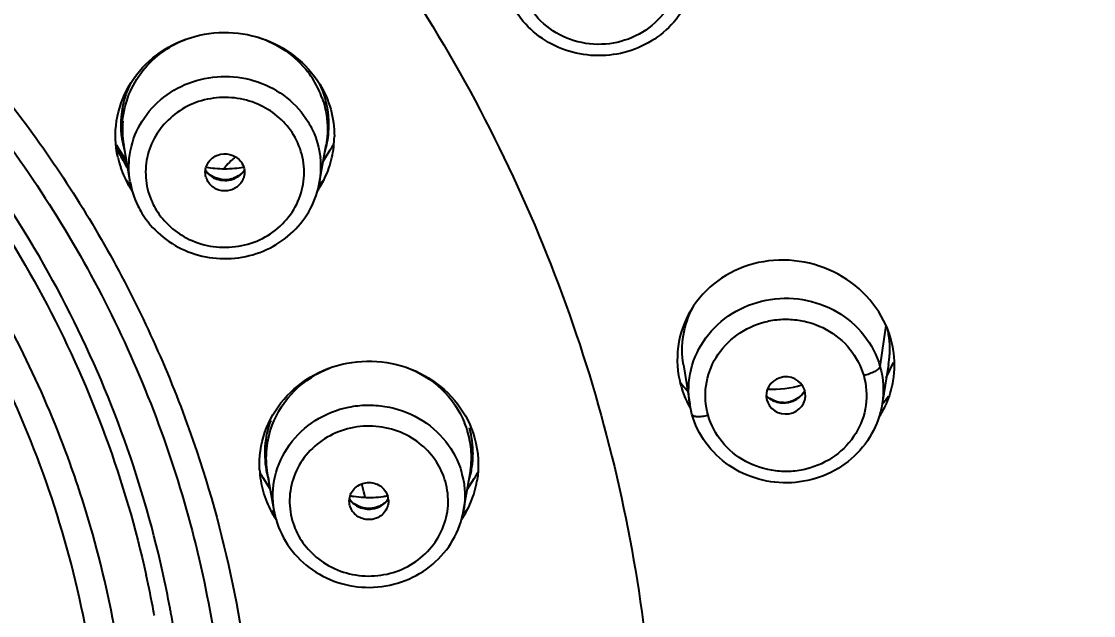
# Model space of a CAD drawing. Header units: millimetres. Extents: x 19741 to 22117, y -10160 to -6800.
# Drawn here: x 21011.81 to 21030.97, y -8155.58 to -8144.97 of the extents above; entities that cross this region are included whole.
import ezdxf

# ---------------------------------------------------------------- set-up
doc = ezdxf.new("R2010")
doc.units = ezdxf.units.MM
doc.styles.add('ARIAL', font='arial.ttf')
doc.dimstyles.get("Standard").update_dxf_attribs({"dimtxt": 15, "dimasz": 15, "dimexe": 0.18, "dimexo": 0.0625, "dimgap": 4, "dimtad": 0, "dimdec": 1, "dimdsep": 46, "dimtxsty": 'ARIAL', "dimcen": 0, "dimclrd": 5, "dimclre": 5, "dimclrt": 5, "dimadec": 0, "dimazin": 0, "dimtfac": 1, "dimtdec": 1, "dimtofl": 0, "dimtmove": 0, "dimatfit": 3, "dimfxl": 1, "dimtolj": 1, "dimtzin": 0, "dimarcsym": 0})

# ---------------------------------------------------------------- blocks, each defined once
blk = doc.blocks.new('*D105')
at = {"color": 5, "lineweight": -2, "transparency": 16777216}
for p, q in [((20930.718, -8157.92), (20930.718, -8082.015)), ((21055.576, -8157.917), (21055.576, -8082.015)), ((20945.718, -8082.195), (21040.576, -8082.195)), ((21055.576, -8082.195), (21070.576, -8082.195))]:
    blk.add_line(p, q, dxfattribs=at)
at = {"color": 5, "transparency": 16777216}
for points in [[(20945.718, -8079.695), (20945.718, -8084.695), (20930.718, -8082.195)], [(21040.576, -8079.695), (21040.576, -8084.695), (21055.576, -8082.195)]]:
    blk.add_solid(points, dxfattribs=at)
at = {"layer": 'Defpoints', "color": 0, "transparency": 16777216}
for p in [(21055.576, -8082.195), (20930.718, -8157.982), (21055.576, -8157.979)]:
    blk.add_point(p, dxfattribs=at)
at = {"color": 5, "transparency": 16777216, "insert": (21099.363, -8082.195), "char_height": 15, "attachment_point": 5, "style": 'ARIAL'}
blk.add_mtext('\\A1;%%C125', dxfattribs=at)

msp = doc.modelspace()

# ---------------------------------------------------------------- linework, layer by layer
at = {"linetype": 'Continuous'}
for p, q in [((21013.508, -8147.182), (21013.538, -8147.232)), ((21013.508, -8147.182), (21013.538, -8147.232)), ((21013.529, -8147.209), (21013.512, -8147.18)), ((21013.754, -8147.838), (21013.639, -8147.173)), ((21017.14, -8147.838), (21017.256, -8147.173)), ((21017.274, -8147.031), (21017.256, -8147.173)), ((21013.689, -8147.461), (21013.529, -8147.209)), ((21017.206, -8147.461), (21017.33, -8147.264)), ((21013.767, -8147.963), (21013.753, -8147.941)), ((21027.258, -8150.406), (21027.151, -8151.134)), ((21023.639, -8151.104), (21023.752, -8151.81)), ((21027.302, -8151.1), (21027.19, -8151.805)), ((21027.264, -8151.34), (21027.395, -8151.066)), ((21023.714, -8151.575), (21023.673, -8151.527)), ((21025.131, -8151.738), (21025.146, -8151.778)), ((21023.791, -8151.985), (21023.752, -8151.81)), ((21016.261, -8153.333), (21016.129, -8153.124)), ((21016.326, -8153.71), (21016.211, -8153.045)), ((21019.713, -8153.71), (21019.828, -8153.045)), ((21019.778, -8153.333), (21019.902, -8153.136)), ((21016.362, -8153.867), (21016.326, -8153.71))]:
    msp.add_line(p, q, dxfattribs=at)
for centre, radius, start, end in [((21015.567, -8146.923), 1.72, 31.4311, 37.6426), ((21015.588, -8146.909), 1.694, 19.4998, 31.4149), ((21015.285, -8146.824), 1.699, 154.4119, 162.3985), ((21015.609, -8146.825), 1.7, 15.4578, 25.4), ((21015.269, -8146.819), 1.682, 162.381, 175.0792), ((21015.262, -8146.892), 1.647, 175.1732, 189.803), ((21015.627, -8146.813), 1.68, 342.9611, 355.0838), ((21015.599, -8146.173), 2.046, 328.9316, 331.4101), ((21015.647, -8147.016), 1.756, 347.2086, 359.7385), ((20994.799, -8158.17), 21.666, 29.4233, 30.2662), ((20994.807, -8158.602), 21.912, 30.4295, 31.2571), ((21016.508, -8148.481), 1.394, 128.542, 131.5889), ((21015.609, -8146.808), 1.699, 342.4011, 342.9816), ((21015.591, -8146.168), 2.056, 327.7761, 328.9327), ((21015.261, -8147.012), 1.77, 192.5349, 198.7757), ((21015.292, -8147.001), 1.803, 198.7722, 205.0063), ((20994.822, -8158.157), 21.639, 29.1263, 29.4231), ((21015.444, -8145.807), 1.796, 259.3688, 264.4233), ((21016.416, -8148.386), 1.262, 138.1942, 141.5402), ((21016.455, -8148.422), 1.314, 131.5546, 138.1436), ((21015.45, -8145.83), 1.773, 275.5062, 280.7498), ((21015.621, -8147.575), 1.542, 350.1965, 6.3945), ((21015.624, -8147.01), 1.779, 340.9707, 347.1943), ((21015.295, -8147), 1.806, 205.002, 211.4028), ((21015.42, -8147.665), 0.323, 195.8689, 211.3452), ((21015.442, -8147.387), 0.424, 238.3687, 242.0962), ((21015.443, -8147.386), 0.426, 242.0944, 245.8188), ((21015.446, -8145.79), 1.813, 264.4129, 275.4872), ((21015.447, -8147.335), 0.462, 275.8661, 289.2262), ((21015.603, -8147.001), 1.802, 328.6817, 340.9288), ((21015.336, -8146.461), 2.129, 218.3769, 220.1894), ((21015.345, -8146.454), 2.141, 220.1897, 222.3761), ((21015.302, -8146.995), 1.815, 212.2221, 213.4946), ((21015.447, -8147.327), 0.47, 262.5808, 275.7807), ((21015.571, -8146.982), 1.84, 326.5164, 327.7424), ((21015.576, -8146.985), 1.833, 327.7426, 328.6903), ((21015.559, -8146.463), 2.126, 317.554, 321.7278), ((21015.337, -8147.656), 1.308, 204.9076, 211.4024), ((21025.67, -8150.836), 1.654, 350.8528, 356.8444), ((21025.275, -8151.011), 1.745, 189.4909, 195.8149), ((21025.735, -8151.114), 1.677, 344.0523, 350.5003), ((21025.298, -8151.003), 1.769, 195.8437, 202.1103), ((21025.736, -8151.114), 1.676, 337.5915, 344.0494), ((21025.345, -8150.984), 1.82, 202.1057, 208.2287), ((21025.413, -8151.374), 0.408, 224.0606, 231.5209), ((21025.428, -8151.349), 0.437, 247.5081, 263.0735), ((21025.426, -8151.316), 0.461, 270.1094, 285.2451), ((21025.557, -8150.454), 2.123, 320.3351, 325.2167), ((21025.731, -8151.112), 1.682, 334.4371, 337.5842), ((21025.359, -8150.977), 1.836, 208.2213, 209.9566), ((21025.702, -8151.097), 1.714, 326.6177, 334.4204), ((21018.192, -8152.769), 1.661, 15.8419, 22.1995), ((21018.2, -8152.766), 1.652, 3.6991, 15.8125), ((21018.202, -8152.689), 1.678, 359.6593, 15.7983), ((21018.208, -8152.764), 1.644, 350.178, 3.6471), ((21018.214, -8152.688), 1.665, 351.4733, 359.5967), ((21018.206, -8152.686), 1.673, 347.4171, 351.4644), ((21017.829, -8152.887), 1.765, 182.9768, 195.7887), ((21018.129, -8151.863), 2.364, 209.489, 212.2257), ((21017.835, -8152.686), 1.676, 192.4619, 194.4361), ((21017.832, -8152.687), 1.672, 194.4362, 195.8219), ((21018.195, -8153.447), 1.541, 9.5122, 15.8127), ((21018.193, -8152.683), 1.686, 342.8683, 347.4177), ((21018.163, -8152.04), 2.055, 327.7992, 328.998), ((21018.17, -8152.044), 2.048, 328.9972, 331.6455), ((21017.82, -8152.69), 1.66, 195.8227, 196.895), ((21018.2, -8152.883), 1.776, 337.7058, 350.2779), ((21017.836, -8152.883), 1.773, 195.8428, 202.3447), ((21018.001, -8153.277), 0.402, 215.17, 227.3736), ((21018.022, -8151.688), 1.788, 259.1718, 261.3205), ((21018.02, -8151.696), 1.779, 261.3363, 272.6135), ((21018.019, -8151.687), 1.789, 272.6268, 278.3222), ((21018.02, -8151.696), 1.78, 278.3236, 280.7863), ((21018.057, -8153.539), 0.312, 6.6657, 15.7876), ((21017.876, -8152.867), 1.816, 202.3396, 208.5704), ((21017.912, -8152.33), 2.134, 220.2332, 221.0543), ((21018.006, -8153.272), 0.409, 227.3493, 231.1742), ((21018.02, -8153.204), 0.465, 262.6382, 277.3095), ((21018.02, -8153.242), 0.443, 262.3778, 277.5996), ((21018.14, -8152.342), 2.115, 317.5598, 321.7143), ((21018.176, -8152.873), 1.802, 331.3705, 337.6839), ((21017.887, -8152.861), 1.829, 208.5654, 212.1582), ((21017.919, -8152.324), 2.143, 221.0547, 222.4178), ((21017.886, -8152.862), 1.828, 212.1583, 213.4213), ((21018.141, -8152.853), 1.842, 326.4513, 327.7755), ((21018.15, -8152.859), 1.831, 327.7733, 331.3776), ((20995.312, -8159.024), 19.186, 10.5644, 12.531), ((20995.342, -8159.024), 19.456, 10.5644, 12.5477), ((20995.355, -8159.015), 19.142, 10.3241, 10.5636), ((20995.386, -8159.015), 19.411, 10.3172, 10.5636), ((20995.379, -8159.017), 19.418, 8.4658, 10.3171)]:
    msp.add_arc(centre, radius, start, end, dxfattribs=at)
for centre, major_axis, ratio, start_param, end_param in [((21025.384, -8150.209), (2.207, 0.01), 0.944713, 3.748224, 3.821368), ((21025.469, -8151.652), (0.35, 0.001), 0.944731, -2.754764, 3.399168), ((21025.244, -8150.049), (1.581, 0.007), 0.944713, 4.643395, 5.037131)]:
    msp.add_ellipse(centre, major_axis=major_axis, ratio=ratio, start_param=start_param, end_param=end_param, dxfattribs=at)
for points, knots in [([(21055.576, -8157.979), (21055.79, -8154.001), (21055.357, -8145.958), (21052.152, -8134.293), (21047.469, -8125.297), (21042.651, -8118.763), (21037.129, -8112.689), (21029.046, -8106.149), (21019.787, -8101.311), (21011.882, -8098.55), (21003.699, -8096.552), (20997.36, -8095.945), (20993.147, -8095.945)], [0, 0, 0, 0, 0.121522, 0.243492, 0.366411, 0.428424, 0.490784, 0.616404, 0.743348, 0.807307, 0.871469, 1, 1, 1, 1]), ([(20930.931, -8157.677), (20931.071, -8153.915), (20931.862, -8148.262), (20934.028, -8141.016), (20936.927, -8133.974), (20941.883, -8125.713), (20948.381, -8118.54), (20954.362, -8113.588), (20960.847, -8109.178), (20969.744, -8104.81), (20981.241, -8101.602), (20993.172, -8100.522), (21005.102, -8101.611), (21016.595, -8104.828), (21025.488, -8109.202), (21031.971, -8113.617), (21037.947, -8118.574), (21044.439, -8125.751), (21049.388, -8134.016), (21052.282, -8141.06), (21054.442, -8148.308), (21055.228, -8153.961), (21055.364, -8157.724)], [0, 0, 0, 0, 0.060743, 0.091251, 0.121862, 0.183409, 0.24559, 0.276968, 0.308508, 0.371957, 0.43586, 0.500007, 0.564153, 0.628055, 0.691501, 0.72304, 0.754416, 0.816594, 0.87814, 0.90875, 0.939257, 1, 1, 1, 1]), ([(21024.322, -8210.31), (21027.778, -8208.399), (21034.312, -8203.932), (21042.582, -8195.521), (21048.972, -8185.738), (21053.225, -8174.957), (21055.176, -8163.594), (21054.746, -8152.088), (21051.952, -8140.885), (21046.906, -8130.418), (21039.806, -8121.087), (21030.93, -8113.248), (21020.619, -8107.196), (21009.267, -8103.154), (20997.305, -8101.275), (20985.186, -8101.628), (20973.371, -8104.197), (20965.953, -8107.343), (20962.447, -8109.243)], [0, 0, 0, 0, 0.063059, 0.125441, 0.187164, 0.248341, 0.309174, 0.36992, 0.430848, 0.492201, 0.554154, 0.616784, 0.680067, 0.743881, 0.808029, 0.872266, 0.936332, 1, 1, 1, 1]), ([(20993.147, -8103.184), (20996.808, -8103.184), (21004.133, -8103.819), (21014.75, -8106.648), (21024.651, -8111.261), (21033.501, -8117.505), (21041.004, -8125.176), (21046.905, -8134.019), (21051.001, -8143.735), (21052.438, -8150.599), (21052.817, -8154.049)], [0, 0, 0, 0, 0.128167, 0.25588, 0.382762, 0.508523, 0.633022, 0.756282, 0.878495, 1, 1, 1, 1]), ([(20993.147, -8103.386), (20996.766, -8103.386), (21004.006, -8104.01), (21014.503, -8106.787), (21024.303, -8111.315), (21033.077, -8117.449), (21040.535, -8124.988), (21046.428, -8133.685), (21050.557, -8143.251), (21052.044, -8150.019), (21052.455, -8153.424)], [0, 0, 0, 0, 0.128174, 0.255895, 0.382789, 0.508562, 0.633068, 0.756328, 0.878522, 1, 1, 1, 1]), ([(21052.045, -8153.478), (21051.635, -8150.098), (21050.523, -8145.061), (21048.111, -8138.657), (21045.083, -8132.464), (21040.19, -8125.249), (21032.783, -8117.769), (21024.071, -8111.682), (21014.344, -8107.189), (21003.924, -8104.434), (20996.738, -8103.816), (20993.147, -8103.816)], [0, 0, 0, 0, 0.12149, 0.182552, 0.24384, 0.367103, 0.491598, 0.617346, 0.744202, 0.871878, 1, 1, 1, 1]), ([(21051.735, -8153.516), (21051.331, -8150.238), (21049.899, -8143.726), (21045.971, -8134.502), (21040.383, -8126.081), (21033.315, -8118.731), (21024.991, -8112.678), (21015.674, -8108.111), (21005.657, -8105.169), (20998.717, -8104.352), (20995.238, -8104.235)], [0, 0, 0, 0, 0.121577, 0.243853, 0.367143, 0.491628, 0.617339, 0.744155, 0.871821, 1, 1, 1, 1]), ([(21011.175, -8136.518), (21012.86, -8137.715), (21015.972, -8140.454), (21019.637, -8145.426), (21022.114, -8151.025), (21023.285, -8156.997), (21023.095, -8163.068), (21021.552, -8168.963), (21018.731, -8174.41), (21016.096, -8177.568), (21014.624, -8178.995)], [0, 0, 0, 0, 0.127336, 0.253182, 0.377746, 0.501471, 0.62496, 0.748863, 0.873748, 1, 1, 1, 1]), ([(20993.4, -8137.569), (20994.592, -8137.582), (20996.975, -8137.783), (21000.454, -8138.608), (21003.756, -8139.936), (21006.8, -8141.735), (21009.511, -8143.961), (21011.823, -8146.56), (21013.679, -8149.47), (21014.584, -8151.577), (21014.945, -8152.655)], [0, 0, 0, 0, 0.127629, 0.254907, 0.381536, 0.507293, 0.63202, 0.755665, 0.878274, 1, 1, 1, 1]), ([(20993.147, -8137.997), (20994.632, -8137.997), (20997.603, -8138.277), (21001.881, -8139.524), (21005.818, -8141.547), (21009.254, -8144.27), (21012.055, -8147.586), (21014.106, -8151.364), (21015.323, -8155.454), (21015.546, -8158.286), (21015.507, -8159.69)], [0, 0, 0, 0, 0.128471, 0.256405, 0.383372, 0.509057, 0.633354, 0.756373, 0.878429, 1, 1, 1, 1]), ([(21014.333, -8154.797), (21013.955, -8153.098), (21012.728, -8149.768), (21009.637, -8145.409), (21005.496, -8141.928), (21002.221, -8140.346), (21000.51, -8139.761)], [0, 0, 0, 0, 0.245285, 0.493431, 0.745085, 1, 1, 1, 1]), ([(21000.449, -8140.042), (21002.132, -8140.622), (21005.353, -8142.184), (21009.425, -8145.616), (21012.463, -8149.91), (21013.669, -8153.189), (21014.041, -8154.861)], [0, 0, 0, 0, 0.254909, 0.506558, 0.754705, 1, 1, 1, 1]), ([(21023.374, -8143.34), (21023.466, -8143.493), (21023.593, -8143.836), (21023.553, -8144.385), (21023.295, -8144.875), (21022.861, -8145.231), (21022.319, -8145.404), (21021.749, -8145.369), (21021.233, -8145.133), (21020.977, -8144.856), (21020.881, -8144.702)], [0, 0, 0, 0, 0.122222, 0.243728, 0.366595, 0.492072, 0.619838, 0.748276, 0.875421, 1, 1, 1, 1]), ([(21023.846, -8144.175), (21023.819, -8144.344), (21023.708, -8144.677), (21023.394, -8145.099), (21022.962, -8145.41), (21022.454, -8145.58), (21021.916, -8145.597), (21021.398, -8145.459), (21020.946, -8145.178), (21020.715, -8144.908), (21020.625, -8144.76)], [0, 0, 0, 0, 0.122522, 0.246162, 0.371224, 0.497482, 0.624266, 0.750704, 0.876063, 1, 1, 1, 1]), ([(21013.533, -8147.396), (21013.486, -8147.185), (21013.472, -8146.738), (21013.697, -8146.107), (21014.138, -8145.591), (21014.738, -8145.252), (21015.423, -8145.129), (21016.111, -8145.236), (21016.719, -8145.561), (21017.025, -8145.903), (21017.141, -8146.092)], [0, 0, 0, 0, 0.121196, 0.243101, 0.367065, 0.493419, 0.621348, 0.749338, 0.875836, 1, 1, 1, 1]), ([(21013.62, -8146.754), (21013.634, -8146.591), (21013.712, -8146.266), (21013.966, -8145.833), (21014.337, -8145.485), (21014.641, -8145.328), (21014.801, -8145.271)], [0, 0, 0, 0, 0.245135, 0.49302, 0.744627, 1, 1, 1, 1]), ([(21016.041, -8145.253), (21016.216, -8145.31), (21016.549, -8145.474), (21016.818, -8145.729), (21016.928, -8145.873)], [0, 0, 0, 0, 0.503694, 1, 1, 1, 1]), ([(21013.754, -8147.838), (21013.722, -8147.654), (21013.726, -8147.268), (21013.942, -8146.731), (21014.337, -8146.296), (21014.862, -8146.016), (21015.455, -8145.92), (21016.047, -8146.021), (21016.57, -8146.305), (21016.833, -8146.601), (21016.933, -8146.764)], [0, 0, 0, 0, 0.121125, 0.243149, 0.367284, 0.493737, 0.621658, 0.74956, 0.875933, 1, 1, 1, 1]), ([(21017.141, -8146.092), (21017.226, -8146.231), (21017.359, -8146.534), (21017.403, -8146.861), (21017.403, -8147.024)], [0, 0, 0, 0, 0.501751, 1, 1, 1, 1]), ([(21016.084, -8146.472), (21015.955, -8146.41), (21015.675, -8146.325), (21015.239, -8146.322), (21014.82, -8146.443), (21014.46, -8146.679), (21014.19, -8147.007), (21014.037, -8147.398), (21014.017, -8147.814), (21014.093, -8148.082), (21014.151, -8148.207)], [0, 0, 0, 0, 0.12777, 0.256202, 0.384022, 0.510212, 0.634296, 0.756573, 0.877985, 1, 1, 1, 1]), ([(21017.185, -8146.344), (21017.205, -8146.399), (21017.271, -8146.621), (21017.288, -8146.858), (21017.274, -8147.031)], [0, 0, 0, 0, 0.25138, 1, 1, 1, 1]), ([(21016.674, -8146.998), (21016.605, -8146.886), (21016.431, -8146.678), (21016.205, -8146.529), (21016.084, -8146.472)], [0, 0, 0, 0, 0.496013, 1, 1, 1, 1]), ([(21016.933, -8146.764), (21016.963, -8146.813), (21017.07, -8147.012), (21017.134, -8147.235), (21017.153, -8147.403)], [0, 0, 0, 0, 0.251657, 1, 1, 1, 1]), ([(21014.81, -8148.864), (21014.945, -8148.928), (21015.238, -8149.015), (21015.695, -8149.009), (21016.127, -8148.869), (21016.491, -8148.606), (21016.751, -8148.247), (21016.878, -8147.827), (21016.858, -8147.391), (21016.748, -8147.121), (21016.674, -8146.998)], [0, 0, 0, 0, 0.127908, 0.256433, 0.384222, 0.510198, 0.633971, 0.756028, 0.877566, 1, 1, 1, 1]), ([(21015.099, -8147.631), (21015.107, -8147.562), (21015.174, -8147.426), (21015.372, -8147.323), (21015.596, -8147.344), (21015.714, -8147.442), (21015.75, -8147.502)], [0, 0, 0, 0, 0.243753, 0.495637, 0.750712, 1, 1, 1, 1]), ([(20993.147, -8202.355), (20996.636, -8202.355), (21003.619, -8201.585), (21013.525, -8198.175), (21022.345, -8192.69), (21029.595, -8185.417), (21034.876, -8176.745), (21037.394, -8168.719), (21038.182, -8162.127), (21038.162, -8157.15), (21037.528, -8152.212), (21036.704, -8148.992), (21036.195, -8147.413)], [0, 0, 0, 0, 0.12887, 0.257027, 0.3839, 0.509181, 0.632895, 0.755413, 0.816531, 0.877603, 0.938728, 1, 1, 1, 1]), ([(21015.387, -8147.793), (21015.328, -8147.786), (21015.219, -8147.75), (21015.131, -8147.674), (21015.099, -8147.631)], [0, 0, 0, 0, 0.522357, 1, 1, 1, 1]), ([(21015.786, -8147.751), (21015.768, -8147.814), (21015.69, -8147.933), (21015.496, -8148.015), (21015.286, -8147.984), (21015.178, -8147.89), (21015.144, -8147.833)], [0, 0, 0, 0, 0.244699, 0.497113, 0.751459, 1, 1, 1, 1]), ([(21015.555, -8147.799), (21015.579, -8147.793), (21015.672, -8147.761), (21015.753, -8147.695), (21015.795, -8147.635)], [0, 0, 0, 0, 0.255173, 1, 1, 1, 1]), ([(21015.795, -8147.631), (21015.783, -8147.646), (21015.73, -8147.708), (21015.658, -8147.751), (21015.6, -8147.772)], [0, 0, 0, 0, 0.236922, 1, 1, 1, 1]), ([(21013.754, -8147.838), (21013.779, -8147.985), (21013.842, -8148.178), (21013.938, -8148.353), (21013.965, -8148.396)], [0, 0, 0, 0, 0.748596, 1, 1, 1, 1]), ([(21013.965, -8148.396), (21014.053, -8148.541), (21014.279, -8148.806), (21014.722, -8149.084), (21015.231, -8149.222), (21015.759, -8149.208), (21016.259, -8149.043), (21016.686, -8148.742), (21016.999, -8148.329), (21017.112, -8148.004), (21017.14, -8147.838)], [0, 0, 0, 0, 0.123929, 0.249262, 0.375673, 0.502436, 0.628693, 0.753776, 0.87745, 1, 1, 1, 1]), ([(21014.221, -8148.337), (21014.289, -8148.45), (21014.463, -8148.657), (21014.689, -8148.806), (21014.81, -8148.864)], [0, 0, 0, 0, 0.496013, 1, 1, 1, 1]), ([(21013.086, -8154.133), (21012.966, -8153.707), (21012.425, -8152.014), (21011.641, -8150.399), (21010.937, -8149.267)], [0, 0, 0, 0, 0.249309, 1, 1, 1, 1]), ([(21027.347, -8150.643), (21027.282, -8150.417), (21027.057, -8149.981), (21026.504, -8149.496), (21025.809, -8149.23), (21025.066, -8149.219), (21024.376, -8149.469), (21023.837, -8149.951), (21023.531, -8150.596), (21023.516, -8151.071), (21023.554, -8151.298)], [0, 0, 0, 0, 0.123886, 0.250928, 0.379611, 0.507798, 0.633869, 0.757301, 0.878773, 1, 1, 1, 1]), ([(21023.751, -8151.807), (21023.719, -8151.603), (21023.736, -8151.175), (21024.012, -8150.594), (21024.493, -8150.153), (21025.109, -8149.912), (21025.774, -8149.901), (21026.398, -8150.123), (21026.895, -8150.547), (21027.094, -8150.933), (21027.151, -8151.134)], [0, 0, 0, 0, 0.121433, 0.243955, 0.368928, 0.496254, 0.624591, 0.752081, 0.877278, 1, 1, 1, 1]), ([(20993.147, -8178.225), (20994.876, -8178.225), (20998.338, -8177.802), (21003.185, -8175.935), (21007.377, -8172.955), (21010.629, -8169.054), (21012.72, -8164.486), (21013.502, -8159.558), (21012.921, -8154.607), (21011.654, -8151.524), (21010.832, -8150.094)], [0, 0, 0, 0, 0.129111, 0.257343, 0.384053, 0.508966, 0.632277, 0.754615, 0.876882, 1, 1, 1, 1]), ([(21023.638, -8151.103), (21023.611, -8150.931), (21023.611, -8150.573), (21023.726, -8150.235), (21023.807, -8150.079)], [0, 0, 0, 0, 0.499018, 1, 1, 1, 1]), ([(21024.08, -8152.005), (21024.033, -8151.834), (21024.006, -8151.468), (21024.195, -8150.95), (21024.577, -8150.542), (21025.006, -8150.344), (21025.376, -8150.286), (21025.752, -8150.297), (21026.204, -8150.441), (21026.639, -8150.796), (21026.811, -8151.128), (21026.861, -8151.299)], [0, 0, 0, 0, 0.121441, 0.243588, 0.368074, 0.495135, 0.559554, 0.624061, 0.751754, 0.877177, 1, 1, 1, 1]), ([(21027.389, -8151.391), (21027.42, -8151.206), (21027.419, -8150.949), (21027.364, -8150.704), (21027.347, -8150.643)], [0, 0, 0, 0, 0.74776, 1, 1, 1, 1]), ([(21016.066, -8152.979), (21016.055, -8152.754), (21016.121, -8152.293), (21016.474, -8151.689), (21017.029, -8151.246), (21017.713, -8151.021), (21018.435, -8151.039), (21019.104, -8151.301), (21019.634, -8151.772), (21019.847, -8152.192), (21019.909, -8152.41)], [0, 0, 0, 0, 0.121413, 0.244273, 0.369599, 0.497063, 0.625267, 0.752476, 0.877419, 1, 1, 1, 1]), ([(21016.293, -8152.183), (21016.38, -8151.954), (21016.662, -8151.523), (21017.095, -8151.25), (21017.329, -8151.159)], [0, 0, 0, 0, 0.494336, 1, 1, 1, 1]), ([(21018.682, -8151.149), (21018.915, -8151.234), (21019.349, -8151.498), (21019.638, -8151.917), (21019.73, -8152.142)], [0, 0, 0, 0, 0.505496, 1, 1, 1, 1]), ([(21027.151, -8151.134), (21027.148, -8151.15), (21027.119, -8151.186), (21027.025, -8151.248), (21026.931, -8151.282), (21026.861, -8151.3)], [0, 0, 0, 0, 0.145492, 0.374941, 1, 1, 1, 1]), ([(21026.861, -8151.299), (21026.908, -8151.47), (21026.936, -8151.836), (21026.746, -8152.354), (21026.365, -8152.762), (21025.936, -8152.96), (21025.566, -8153.018), (21025.19, -8153.007), (21024.738, -8152.863), (21024.303, -8152.508), (21024.131, -8152.177), (21024.08, -8152.005)], [0, 0, 0, 0, 0.121444, 0.243595, 0.368083, 0.495144, 0.559563, 0.62407, 0.751762, 0.877181, 1, 1, 1, 1]), ([(21025.553, -8151.768), (21025.606, -8151.753), (21025.708, -8151.702), (21025.782, -8151.616), (21025.809, -8151.568)], [0, 0, 0, 0, 0.504545, 1, 1, 1, 1]), ([(21025.808, -8151.566), (21025.799, -8151.581), (21025.76, -8151.64), (21025.704, -8151.688), (21025.658, -8151.715)], [0, 0, 0, 0, 0.244031, 1, 1, 1, 1]), ([(21025.426, -8151.778), (21025.369, -8151.778), (21025.255, -8151.757), (21025.158, -8151.694), (21025.119, -8151.654)], [0, 0, 0, 0, 0.512609, 1, 1, 1, 1]), ([(21016.326, -8153.71), (21016.292, -8153.508), (21016.304, -8153.084), (21016.571, -8152.506), (21017.044, -8152.065), (21017.551, -8151.863), (21017.982, -8151.816), (21018.415, -8151.846), (21018.931, -8152.027), (21019.423, -8152.446), (21019.62, -8152.829), (21019.677, -8153.028)], [0, 0, 0, 0, 0.121386, 0.243795, 0.368658, 0.495909, 0.560304, 0.624722, 0.752175, 0.877327, 1, 1, 1, 1]), ([(21027.19, -8151.805), (21027.16, -8151.992), (21027.03, -8152.36), (21026.658, -8152.812), (21026.151, -8153.117), (21025.569, -8153.244), (21024.977, -8153.18), (21024.438, -8152.93), (21024.016, -8152.523), (21023.843, -8152.171), (21023.791, -8151.988)], [0, 0, 0, 0, 0.122753, 0.246829, 0.372469, 0.499239, 0.626186, 0.75228, 0.876863, 1, 1, 1, 1]), ([(21023.791, -8151.988), (21023.795, -8152.001), (21023.828, -8152.024), (21023.893, -8152.03), (21023.981, -8152.026), (21024.046, -8152.013), (21024.08, -8152.004)], [0, 0, 0, 0, 0.131413, 0.347223, 0.647141, 1, 1, 1, 1]), ([(21016.267, -8152.098), (21016.211, -8152.248), (21016.14, -8152.566), (21016.164, -8152.891), (21016.199, -8153.048)], [0, 0, 0, 0, 0.500502, 1, 1, 1, 1]), ([(21016.211, -8153.045), (21016.186, -8152.902), (21016.175, -8152.607), (21016.242, -8152.32), (21016.293, -8152.183)], [0, 0, 0, 0, 0.499378, 1, 1, 1, 1]), ([(21018.962, -8152.54), (21018.849, -8152.445), (21018.589, -8152.288), (21018.146, -8152.183), (21017.69, -8152.214), (21017.267, -8152.378), (21016.919, -8152.661), (21016.682, -8153.034), (21016.581, -8153.46), (21016.613, -8153.749), (21016.652, -8153.886)], [0, 0, 0, 0, 0.126149, 0.253867, 0.381956, 0.509083, 0.634273, 0.757291, 0.878775, 1, 1, 1, 1]), ([(21019.387, -8153.193), (21019.352, -8153.068), (21019.241, -8152.825), (21019.063, -8152.626), (21018.962, -8152.54)], [0, 0, 0, 0, 0.496334, 1, 1, 1, 1]), ([(21014.945, -8152.655), (21015.242, -8153.54), (21015.716, -8155.35), (21015.94, -8157.207), (21015.988, -8158.136)], [0, 0, 0, 0, 0.500663, 1, 1, 1, 1]), ([(21017.077, -8154.539), (21017.19, -8154.635), (21017.451, -8154.791), (21017.893, -8154.896), (21018.349, -8154.866), (21018.772, -8154.701), (21019.12, -8154.419), (21019.357, -8154.046), (21019.458, -8153.62), (21019.426, -8153.33), (21019.387, -8153.193)], [0, 0, 0, 0, 0.126149, 0.253867, 0.381956, 0.509083, 0.634273, 0.757291, 0.878775, 1, 1, 1, 1]), ([(21017.672, -8153.503), (21017.68, -8153.428), (21017.76, -8153.278), (21017.992, -8153.184), (21018.234, -8153.244), (21018.337, -8153.381), (21018.358, -8153.454)], [0, 0, 0, 0, 0.244796, 0.49839, 0.753272, 1, 1, 1, 1]), ([(21017.953, -8153.473), (21017.949, -8153.455), (21017.932, -8153.374), (21017.913, -8153.293), (21017.896, -8153.231)], [0, 0, 0, 0, 0.221219, 1, 1, 1, 1]), ([(21017.96, -8153.666), (21017.902, -8153.658), (21017.792, -8153.622), (21017.704, -8153.547), (21017.672, -8153.504)], [0, 0, 0, 0, 0.522202, 1, 1, 1, 1]), ([(21018.078, -8153.68), (21018.135, -8153.673), (21018.247, -8153.635), (21018.334, -8153.554), (21018.367, -8153.508)], [0, 0, 0, 0, 0.505061, 1, 1, 1, 1]), ([(21018.367, -8153.503), (21018.359, -8153.514), (21018.325, -8153.555), (21018.281, -8153.59), (21018.246, -8153.61)], [0, 0, 0, 0, 0.240026, 1, 1, 1, 1]), ([(21016.363, -8153.87), (21016.414, -8154.05), (21016.582, -8154.396), (21016.997, -8154.797), (21017.524, -8155.044), (21018.106, -8155.11), (21018.679, -8154.99), (21019.179, -8154.693), (21019.549, -8154.254), (21019.681, -8153.893), (21019.713, -8153.71)], [0, 0, 0, 0, 0.123134, 0.247694, 0.373757, 0.500674, 0.627433, 0.753093, 0.877188, 1, 1, 1, 1]), ([(21018.358, -8153.624), (21018.338, -8153.694), (21018.245, -8153.824), (21018.02, -8153.894), (21017.795, -8153.825), (21017.701, -8153.695), (21017.681, -8153.625)], [0, 0, 0, 0, 0.24587, 0.499877, 0.753915, 1, 1, 1, 1]), ([(21018.246, -8153.61), (21018.233, -8153.617), (21018.181, -8153.644), (21018.123, -8153.66), (21018.079, -8153.666)], [0, 0, 0, 0, 0.244047, 1, 1, 1, 1]), ([(21016.652, -8153.886), (21016.687, -8154.012), (21016.798, -8154.255), (21016.976, -8154.454), (21017.077, -8154.539)], [0, 0, 0, 0, 0.496334, 1, 1, 1, 1]), ([(21052.817, -8154.049), (21053.241, -8157.909), (21053.247, -8165.756), (21050.709, -8177.259), (21046.57, -8186.219), (21042.17, -8192.774), (21037.055, -8198.902), (21029.449, -8205.569), (21020.615, -8210.594), (21013.017, -8213.533), (21005.116, -8215.728), (20998.963, -8216.495), (20994.861, -8216.606)], [0, 0, 0, 0, 0.12171, 0.243718, 0.366572, 0.428535, 0.49084, 0.616364, 0.743251, 0.807206, 0.871376, 1, 1, 1, 1]), ([(20993.147, -8178.655), (20994.716, -8178.655), (20997.079, -8178.398), (21000.101, -8177.558), (21002.993, -8176.402), (21006.316, -8174.386), (21009.087, -8171.69), (21010.867, -8169.221), (21012.331, -8166.591), (21013.553, -8163.024), (21013.951, -8158.535), (21013.489, -8155.565), (21013.086, -8154.133)], [0, 0, 0, 0, 0.128837, 0.193124, 0.257166, 0.384069, 0.509418, 0.571603, 0.633429, 0.756005, 0.877952, 1, 1, 1, 1]), ([(20995.849, -8215.684), (20999.835, -8215.512), (21007.776, -8214.399), (21019.086, -8210.489), (21029.34, -8204.497), (21038.11, -8196.664), (21045.03, -8187.307), (21049.809, -8176.81), (21052.242, -8165.613), (21052.229, -8157.98), (21051.818, -8154.225)], [0, 0, 0, 0, 0.128662, 0.256656, 0.383555, 0.509093, 0.633223, 0.756131, 0.878211, 1, 1, 1, 1]), ([(20995.862, -8215.886), (20999.864, -8215.713), (21007.836, -8214.596), (21019.193, -8210.674), (21029.492, -8204.662), (21038.303, -8196.801), (21045.261, -8187.41), (21050.073, -8176.872), (21052.533, -8165.627), (21052.533, -8157.961), (21052.126, -8154.188)], [0, 0, 0, 0, 0.128621, 0.256581, 0.383459, 0.508993, 0.633134, 0.756067, 0.878179, 1, 1, 1, 1]), ([(21052.537, -8154.155), (21052.94, -8157.934), (21052.935, -8165.613), (21050.475, -8176.874), (21046.475, -8185.662), (21042.221, -8192.111), (21037.276, -8198.153), (21029.917, -8204.762), (21021.353, -8209.806), (21013.971, -8212.808), (21006.283, -8215.099), (21000.281, -8215.975), (20996.271, -8216.174)], [0, 0, 0, 0, 0.121758, 0.24381, 0.366687, 0.428646, 0.490941, 0.616431, 0.743275, 0.80721, 0.871365, 1, 1, 1, 1])]:
    msp.add_open_spline(points, degree=3, knots=knots, dxfattribs=at)
for points in [[(21017.301, -8146.957), (21017.318, -8146.761), (21017.299, -8146.56), (21017.247, -8146.372)], [(21013.593, -8146.675), (21013.575, -8146.885), (21013.599, -8147.102), (21013.66, -8147.304)], [(21015.75, -8147.502), (21015.774, -8147.541), (21015.789, -8147.586), (21015.795, -8147.631)], [(21015.109, -8147.753), (21015.098, -8147.714), (21015.094, -8147.671), (21015.099, -8147.631)], [(21015.099, -8147.636), (21015.131, -8147.68), (21015.173, -8147.719), (21015.219, -8147.748)], [(21015.268, -8147.774), (21015.356, -8147.813), (21015.462, -8147.822), (21015.555, -8147.799)], [(21015.795, -8147.631), (21015.8, -8147.671), (21015.796, -8147.712), (21015.786, -8147.751)], [(21027.275, -8150.438), (21027.314, -8150.597), (21027.33, -8150.764), (21027.321, -8150.927)], [(21027.151, -8151.134), (21027.212, -8151.349), (21027.226, -8151.583), (21027.19, -8151.803)], [(21025.159, -8151.693), (21025.19, -8151.718), (21025.224, -8151.738), (21025.26, -8151.753)], [(21025.375, -8151.783), (21025.434, -8151.79), (21025.495, -8151.785), (21025.553, -8151.768)], [(21025.658, -8151.715), (21025.624, -8151.735), (21025.586, -8151.751), (21025.547, -8151.762)], [(21019.909, -8152.41), (21019.979, -8152.658), (21019.994, -8152.929), (21019.95, -8153.183)], [(21019.714, -8153.193), (21019.742, -8153.363), (21019.742, -8153.54), (21019.713, -8153.71)], [(21017.681, -8153.625), (21017.67, -8153.586), (21017.667, -8153.544), (21017.672, -8153.503)], [(21018.367, -8153.503), (21018.372, -8153.543), (21018.369, -8153.585), (21018.358, -8153.624)], [(21017.749, -8153.59), (21017.809, -8153.638), (21017.885, -8153.67), (21017.961, -8153.68)]]:
    msp.add_open_spline(points, degree=3, dxfattribs=at)

# ---------------------------------------------------------------- dimensions: what is measured, and where the dimension line sits
dim = msp.add_linear_dim(base=(21055.576, -8082.195), p1=(20930.718, -8157.982), p2=(21055.576, -8157.979), dimstyle='Standard', override={"dimdec": 0, "dimpost": '%%C<>', "dimtfillclr": 7})
dim.commit()
dim.dimension.update_dxf_attribs({"geometry": '*D105', "text_midpoint": (21099.363, -8082.195), "dimtype": 160})

doc.saveas('drawing.dxf')
